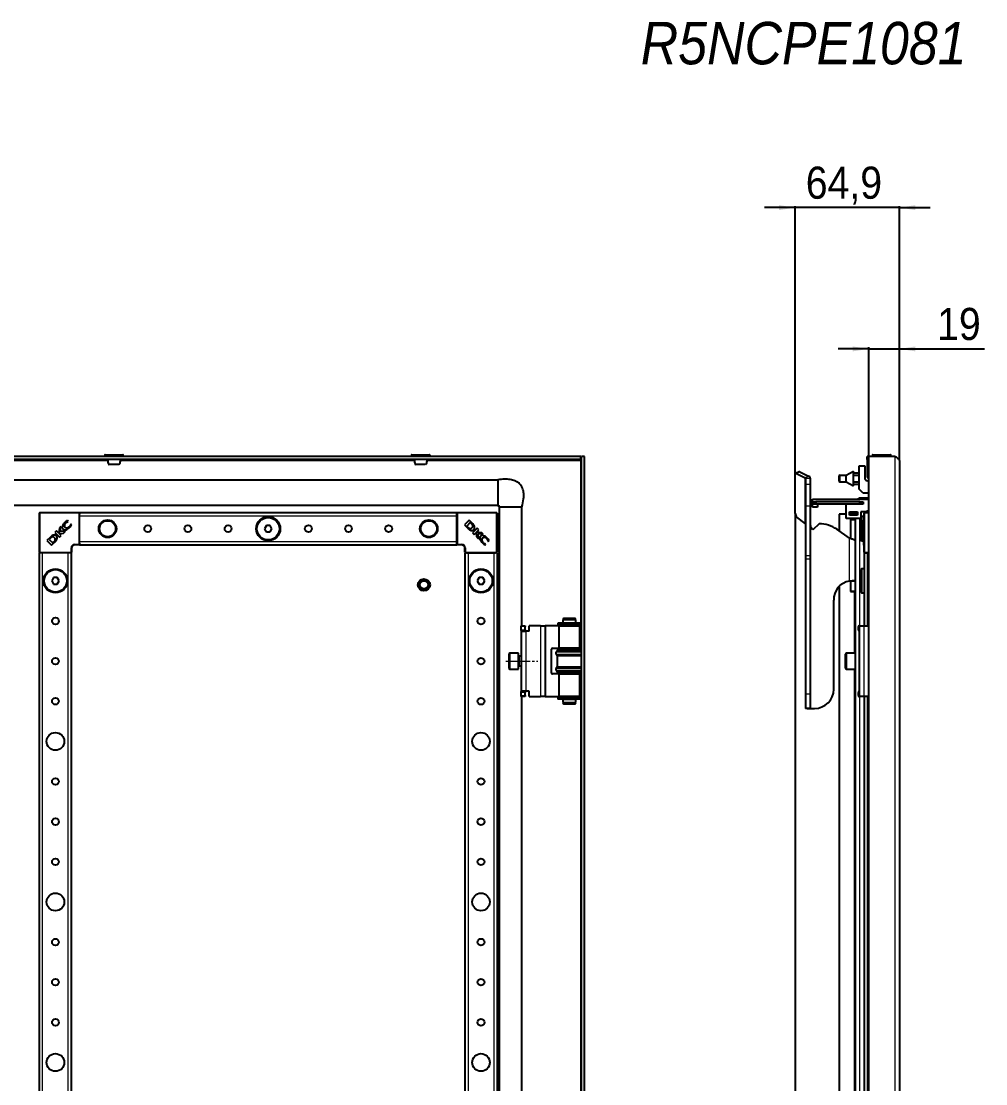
# Model space of a CAD drawing. Header units: millimetres. Extents: x -668 to 1488, y -492 to 1018.
# Drawn here: x -140 to 460, y 356 to 1018 of the extents above; entities that cross this region are included whole.
import ezdxf

# ---------------------------------------------------------------- set-up
doc = ezdxf.new("R2010")
doc.units = ezdxf.units.MM
doc.linetypes.add('SLD-Осевая', pattern=[19.05, 15.24, -1.27, 1.27, -1.27])
doc.linetypes.add('SLD-Сплошная', pattern=[0])
doc.layers.add('FORMAT', color=7, linetype='SLD-Сплошная')
doc.styles.add('SLDTEXTSTYLE0', font='GOTHICI.TTF', dxfattribs={"width": 0.913})
doc.styles.add('SLDTEXTSTYLE1', font='GOTHIC.TTF', dxfattribs={"width": 0.913})
doc.dimstyles.new('SLDDIMSTYLE1', dxfattribs={"dimtxt": 20, "dimasz": 10, "dimexe": 0, "dimexo": 0.0625, "dimgap": 5, "dimtad": 2, "dimdec": 1, "dimrnd": 1e-09, "dimzin": 12, "dimdsep": 46, "dimtxsty": 'SLDTEXTSTYLE0', "dimsah": 1, "dimcen": 0.09, "dimadec": 0, "dimazin": 3, "dimtfac": 1, "dimtmove": 0, "dimatfit": 0, "dimfxl": 0, "dimfrac": 2, "dimtolj": 1, "dimtzin": 12, "dimarcsym": 0})

# ---------------------------------------------------------------- blocks, each defined once
blk = doc.blocks.new('_D_3')
at = {"layer": 'FORMAT'}
for p, q in [((341.45, 901.66), (322.22, 901.66)), ((341.45, 735.59), (341.45, 902.66)), ((406.32, 901.66), (341.45, 901.66)), ((406.32, 744.07), (406.32, 902.66)), ((406.32, 901.66), (425.55, 901.66))]:
    blk.add_line(p, q, dxfattribs=at)
for points in [[(341.45, 901.66), (331.45, 903.2), (331.45, 900.12)], [(406.32, 901.66), (416.32, 900.12), (416.32, 903.2)]]:
    blk.add_solid(points, dxfattribs=at)
at = {"layer": 'FORMAT', "insert": (348.02, 927.2), "char_height": 20, "attachment_point": 1, "style": 'SLDTEXTSTYLE1'}
blk.add_mtext('64,9', dxfattribs=at)
blk = doc.blocks.new('_D_4')
at = {"layer": 'FORMAT'}
for p, q in [((387.32, 746.67), (387.32, 814.66)), ((406.32, 744.07), (406.32, 814.66)), ((387.32, 813.66), (368.09, 813.66)), ((387.32, 813.66), (406.32, 813.66)), ((406.32, 813.66), (459.35, 813.66))]:
    blk.add_line(p, q, dxfattribs=at)
for points in [[(387.32, 813.66), (377.32, 815.2), (377.32, 812.12)], [(406.32, 813.66), (416.32, 812.12), (416.32, 815.2)]]:
    blk.add_solid(points, dxfattribs=at)
at = {"layer": 'FORMAT', "insert": (429.8, 839.2), "char_height": 20, "attachment_point": 1, "style": 'SLDTEXTSTYLE1'}
blk.add_mtext('19', dxfattribs=at)
blk = doc.blocks.new('_D_5')
at = {"layer": 'FORMAT'}
for p, q in [((341.45, 711.08), (341.45, -348.34)), ((426.53, 192.15), (426.53, -348.34)), ((341.45, -347.34), (322.22, -347.34)), ((426.53, -347.34), (341.45, -347.34)), ((426.53, -347.34), (445.76, -347.34))]:
    blk.add_line(p, q, dxfattribs=at)
for points in [[(341.45, -347.34), (331.45, -345.8), (331.45, -348.88)], [(426.53, -347.34), (436.53, -348.88), (436.53, -345.8)]]:
    blk.add_solid(points, dxfattribs=at)
at = {"layer": 'FORMAT', "insert": (358.13, -321.8), "char_height": 20, "attachment_point": 1, "style": 'SLDTEXTSTYLE1'}
blk.add_mtext('85,1', dxfattribs=at)

msp = doc.modelspace()

# ---------------------------------------------------------------- linework, layer by layer
at = {"color": 7, "linetype": 'SLD-Сплошная', "lineweight": 25}
for p, q in [((207.98, 746.66), (-182.42, 746.66)), ((207.98, 744.66), (-182.42, 744.66)), ((-88.47, 747.41), (-88.47, 746.66)), ((-88.22, 747.66), (-85.73, 747.66)), ((-79.64, 741.66), (-85.83, 741.66)), ((-85.73, 747.66), (-77.22, 747.66)), ((-76.97, 746.66), (-76.97, 747.41)), ((102.53, 747.41), (102.53, 746.66)), ((102.78, 747.66), (113.78, 747.66)), ((114.03, 746.66), (114.03, 747.41)), ((207.87, 744.66), (207.68, 744.06)), ((207.98, 744.66), (207.98, 746.66)), ((208.28, -208.34), (208.28, 746.66)), ((210.28, 746.66), (208.28, 746.66)), ((210.28, -208.34), (210.28, 746.66)), ((386.32, 744.66), (386.32, 746.66)), ((387.32, 746.66), (386.32, 746.66)), ((387.32, 744.66), (386.32, 744.66)), ((386.32, 744.66), (386.32, 734.02)), ((387.32, -208.34), (387.32, 746.66)), ((403.72, 746.66), (387.32, 746.66)), ((389.57, 747.41), (389.57, 746.66)), ((389.82, 747.66), (400.82, 747.66)), ((401.07, 746.66), (401.07, 747.41)), ((406.32, 744.06), (406.32, -205.74)), ((341.45, 711.09), (341.45, 735.58)), ((343.83, 737.18), (341.71, 736.12)), ((342.16, 736.09), (347.66, 733.34)), ((344.28, 737.15), (349.78, 734.4)), ((369.22, 734.9), (373.22, 734.9)), ((373.22, 734.9), (377.72, 737.4)), ((373.22, 730.89), (373.22, 734.9)), ((377.72, 734.83), (377.72, 737.4)), ((377.72, 736.4), (381.22, 736.4)), ((377.72, 734.9), (381.22, 734.9)), ((377.72, 730.96), (377.72, 734.83)), ((381.22, 726.36), (381.22, 740.86)), ((381.22, 740.86), (384.72, 740.86)), ((384.72, 740.86), (384.72, 733.13)), ((-176.72, 732.16), (156.28, 732.16)), ((347.83, 733.13), (347.83, 729.12)), ((347.83, 729.12), (347.83, 715.6)), ((350.83, 733.13), (350.83, 729.12)), ((350.83, 729.12), (350.83, 715.6)), ((368.72, 731.39), (368.72, 734.4)), ((369.22, 730.89), (373.22, 730.89)), ((373.22, 730.89), (377.72, 728.4)), ((377.72, 728.4), (377.72, 730.96)), ((377.72, 730.9), (381.22, 730.9)), ((377.72, 729.4), (381.22, 729.4)), ((385.81, 731.69), (387.32, 731.26)), ((386.32, 734.02), (387.32, 732.69)), ((383.72, 723.86), (381.22, 726.36)), ((387.32, 723.86), (383.72, 723.86)), ((156.28, 716.16), (-173.97, 716.16)), ((157.28, -176.84), (157.28, 715.16)), ((171.28, 641.16), (171.28, 715.16)), ((347.83, 715.6), (347.83, 684.71)), ((350.83, 715.6), (350.83, 684.71)), ((352.22, 718.36), (352.22, 720.06)), ((352.22, 720.06), (387.32, 720.06)), ((352.22, 716.86), (352.22, 718.36)), ((352.22, 718.36), (354.22, 718.36)), ((352.22, 715.06), (352.22, 716.86)), ((354.22, 716.86), (352.22, 716.86)), ((355.22, 715.06), (352.22, 715.06)), ((354.22, 718.36), (354.22, 716.86)), ((381.72, 718.36), (354.22, 718.36)), ((381.72, 716.86), (354.22, 716.86)), ((355.22, 716.86), (355.22, 715.06)), ((373.22, 708.06), (373.22, 716.86)), ((380.82, 720.06), (380.82, 720.66)), ((380.82, 720.66), (381.31, 720.66)), ((381.31, 720.66), (381.31, 720.06)), ((387.32, 720.66), (381.31, 720.66)), ((381.72, 716.86), (381.72, 718.36)), ((381.72, 718.36), (383.72, 718.36)), ((383.72, 716.86), (381.72, 716.86)), ((383.72, 718.36), (383.72, 716.86)), ((-129.22, 686.96), (-129.22, 711.36)), ((-128.92, 711.66), (-104.52, 711.66)), ((-104.22, 711.66), (130.78, 711.66)), ((-104.22, 711.36), (-104.22, 711.66)), ((-104.22, 711.36), (-104.22, 710.71)), ((-104.22, 709.66), (-104.22, 710.71)), ((-104.22, 693.66), (-104.22, 709.66)), ((130.78, 711.36), (130.78, 711.66)), ((130.78, 710.71), (130.78, 711.36)), ((130.78, 709.66), (130.78, 710.71)), ((130.78, 693.66), (130.78, 709.66)), ((131.08, 711.66), (155.48, 711.66)), ((155.78, 711.36), (155.78, 686.96)), ((347.66, 704.81), (342.54, 708.86)), ((368.82, 710.66), (368.82, 700.35)), ((373.22, 710.66), (368.82, 710.66)), ((375.22, 710.06), (375.22, 712.06)), ((375.22, 712.06), (380.22, 712.06)), ((378.22, 710.66), (375.22, 710.66)), ((380.22, 710.06), (375.22, 710.06)), ((378.82, 710.66), (378.22, 710.66)), ((378.82, 710.66), (378.82, 710.06)), ((380.22, 712.06), (380.22, 710.06)), ((385.07, 712.06), (382.22, 712.06)), ((382.22, 712.06), (382.22, 708.06)), ((382.82, 709.16), (382.32, 708.66)), ((382.32, 694.66), (382.32, 708.66)), ((384.32, 709.16), (382.82, 709.16)), ((382.82, 709.16), (382.82, 694.16)), ((384.32, 686.96), (384.32, 711.36)), ((384.62, 711.66), (387.32, 711.66)), ((387.32, 712.7), (385.07, 712.06)), ((-116.65, 702.19), (-117.14, 698.92)), ((-115.85, 702.99), (-116.65, 702.19)), ((-116.32, 699.89), (-115.85, 702.99)), ((-111.29, 706.11), (-111.62, 706.8)), ((-111.42, 705.98), (-111.29, 706.11)), ((-109.47, 704.54), (-109.58, 704.43)), ((-109.23, 704.03), (-109.47, 704.54)), ((12.12, 703.66), (10.97, 701.66)), ((10.97, 701.66), (12.12, 699.66)), ((14.43, 703.66), (12.12, 703.66)), ((15.59, 701.66), (14.43, 703.66)), ((14.43, 699.66), (15.59, 701.66)), ((138.38, 707.01), (135.42, 704.05)), ((135.42, 704.05), (137.31, 702.16)), ((139.09, 705.49), (136.9, 703.31)), ((136.9, 703.31), (137.58, 702.65)), ((137.31, 702.16), (137.33, 702.14)), ((140.37, 705.02), (138.38, 707.01)), ((139.83, 704.77), (139.09, 705.49)), ((143.39, 702.01), (140.43, 699.05)), ((144.43, 700.96), (143.39, 702.01)), ((352.43, 701.02), (351.13, 702.42)), ((356.37, 704.66), (352.43, 701.02)), ((382.22, 708.06), (373.22, 708.06)), ((378.82, 707.51), (375.82, 707.51)), ((375.82, 707.51), (375.82, 706.97)), ((375.82, 706.97), (375.82, 695.68)), ((378.82, 708.06), (378.82, -143.11)), ((384.12, 707.01), (384.32, 707.01)), ((384.12, 705.02), (384.12, 707.01)), ((384.12, 705.02), (384.32, 705.02)), ((384.12, 703.05), (384.12, 705.02)), ((384.12, 703.05), (384.32, 703.05)), ((384.12, 702.01), (384.32, 702.01)), ((384.12, 700.96), (384.12, 702.01)), ((-122.58, 696.26), (-124.58, 694.26)), ((-122.33, 695.71), (-123.05, 694.97)), ((-123.05, 694.97), (-120.87, 692.78)), ((-118.53, 700.31), (-119.57, 699.27)), ((-119.57, 699.27), (-116.61, 696.31)), ((-117.14, 698.92), (-118.53, 700.31)), ((-116.8, 698.61), (-114.14, 698.78)), ((-115.55, 697.37), (-116.8, 698.61)), ((-116.61, 696.31), (-115.55, 697.37)), ((-112.85, 700.07), (-116.32, 699.89)), ((-114.14, 698.78), (-112.85, 700.07)), ((12.12, 699.66), (14.43, 699.66)), ((140.43, 699.05), (141.49, 697.99)), ((141.49, 697.99), (142.73, 699.23)), ((142.73, 699.23), (142.9, 696.57)), ((142.9, 696.57), (144.19, 695.29)), ((143.04, 699.57), (144.43, 700.96)), ((146.31, 699.08), (143.04, 699.57)), ((144.01, 698.76), (147.11, 698.29)), ((144.19, 695.29), (144.01, 698.76)), ((147.11, 698.29), (146.31, 699.08)), ((375.22, 695.86), (367.46, 701.3)), ((384.09, 700.6), (384.12, 700.6)), ((384.32, 697.37), (384.09, 697.37)), ((384.12, 700.96), (384.32, 700.96)), ((384.12, 699.57), (384.12, 700.96)), ((384.12, 699.57), (384.32, 699.57)), ((384.12, 699.08), (384.12, 699.57)), ((384.12, 699.08), (384.32, 699.08)), ((384.12, 698.29), (384.12, 699.08)), ((384.12, 698.29), (384.32, 698.29)), ((384.12, 697.51), (384.12, 698.29)), ((-124.58, 694.26), (-121.62, 691.3)), ((-121.62, 691.3), (-119.73, 693.19)), ((-120.87, 692.78), (-120.21, 693.46)), ((-119.73, 693.19), (-119.71, 693.21)), ((-109.22, 689.66), (-109.22, 686.96)), ((-104.52, 691.66), (-107.22, 691.66)), ((-104.22, 692.6), (-104.22, 693.66)), ((-104.22, 692.6), (-104.22, 691.96)), ((-104.22, 691.66), (-104.22, 691.96)), ((-104.22, 691.66), (130.78, 691.66)), ((130.78, 692.6), (130.78, 693.66)), ((130.78, 691.96), (130.78, 692.6)), ((130.78, 691.66), (130.78, 691.96)), ((133.78, 691.66), (131.08, 691.66)), ((135.78, 686.96), (135.78, 689.66)), ((148.15, 691.66), (148.66, 691.91)), ((148.66, 691.91), (148.55, 692.02)), ((150.1, 693.86), (150.23, 693.72)), ((150.23, 693.72), (150.92, 694.05)), ((378.52, 694.66), (378.82, 694.66)), ((382.32, 694.66), (382.82, 694.16)), ((382.82, 694.16), (384.12, 694.16)), ((384.12, 693.72), (384.12, 694.05)), ((384.12, 694.05), (384.32, 694.05)), ((384.12, 693.72), (384.32, 693.72)), ((384.12, 693.05), (384.12, 693.7)), ((384.12, 693.05), (384.32, 693.05)), ((384.12, 692.02), (384.32, 692.02)), ((384.12, 691.91), (384.12, 692.02)), ((384.12, 691.91), (384.32, 691.91)), ((384.12, 691.66), (384.12, 691.91)), ((384.12, 691.66), (384.32, 691.66)), ((384.12, 691.3), (384.12, 691.66)), ((384.12, 691.3), (384.32, 691.3)), ((-129.22, -148.34), (-129.22, 686.66)), ((-128.92, 686.66), (-129.22, 686.66)), ((-128.28, 686.66), (-128.92, 686.66)), ((-127.22, 686.66), (-128.28, 686.66)), ((-111.22, 686.66), (-127.22, 686.66)), ((-110.17, 686.66), (-111.22, 686.66)), ((-109.52, 686.66), (-110.17, 686.66)), ((-109.22, 686.66), (-109.52, 686.66)), ((-109.22, -148.34), (-109.22, 686.66)), ((135.78, 686.66), (135.78, -148.34)), ((135.78, 686.66), (136.08, 686.66)), ((136.72, 686.66), (136.08, 686.66)), ((136.72, 686.66), (137.78, 686.66)), ((137.78, 686.66), (153.78, 686.66)), ((153.78, 686.66), (154.83, 686.66)), ((155.48, 686.66), (154.83, 686.66)), ((155.48, 686.66), (155.78, 686.66)), ((155.78, 686.66), (155.78, -148.34)), ((347.83, 684.71), (347.83, 682.71)), ((347.83, 682.71), (347.83, 598.66)), ((350.83, 684.71), (350.83, 682.71)), ((350.83, 682.71), (350.83, 598.66)), ((384.32, 686.66), (384.32, 641.16)), ((384.32, 686.66), (384.62, 686.66)), ((385.27, 686.66), (384.62, 686.66)), ((385.27, 686.66), (386.32, 686.66)), ((386.32, 686.66), (387.32, 686.66)), ((382.82, 676.66), (382.32, 676.16)), ((382.32, 662.16), (382.32, 676.16)), ((384.32, 676.66), (382.82, 676.66)), ((382.82, 676.66), (382.82, 661.66)), ((-120.38, 671.16), (-121.53, 669.16)), ((-121.53, 669.16), (-120.38, 667.16)), ((-118.07, 671.16), (-120.38, 671.16)), ((-116.91, 669.16), (-118.07, 671.16)), ((-118.07, 667.16), (-116.91, 669.16)), ((144.62, 671.16), (143.47, 669.16)), ((143.47, 669.16), (144.62, 667.16)), ((146.93, 671.16), (144.62, 671.16)), ((148.09, 669.16), (146.93, 671.16)), ((146.93, 667.16), (148.09, 669.16)), ((378.82, 668.91), (375.82, 668.91)), ((375.82, 668.91), (375.82, 662.76)), ((-120.38, 667.16), (-118.07, 667.16)), ((144.62, 667.16), (146.93, 667.16)), ((368.82, 665.77), (368.82, -127.46)), ((375.82, 662.76), (375.82, 662.62)), ((375.82, 662.62), (378.82, 662.62)), ((382.32, 662.16), (382.82, 661.66)), ((365.43, 601.66), (365.43, 657.16)), ((382.82, 661.66), (384.32, 661.66)), ((193.63, 642.86), (193.63, 641.96)), ((207.93, 642.86), (193.63, 642.86)), ((197.35, 645.91), (196.78, 644.91)), ((196.78, 644.91), (196.78, 642.91)), ((204.78, 644.91), (196.78, 644.91)), ((196.78, 642.91), (204.78, 642.91)), ((197.28, 642.91), (197.28, 642.86)), ((197.35, 645.91), (204.2, 645.91)), ((204.78, 644.91), (204.2, 645.91)), ((204.28, 642.86), (204.28, 642.91)), ((204.78, 642.91), (204.78, 644.91)), ((207.93, 641.96), (207.93, 642.86)), ((170.73, 641.16), (173.23, 641.16)), ((170.73, 640.66), (170.73, 641.16)), ((170.73, 638.66), (170.73, 640.66)), ((170.73, 638.16), (170.73, 638.66)), ((173.23, 638.16), (170.73, 638.16)), ((170.73, 638.16), (170.73, 637.86)), ((170.73, 637.86), (173.73, 637.86)), ((170.73, 637.86), (170.73, 600.46)), ((173.23, 641.16), (173.23, 640.66)), ((173.23, 638.66), (173.23, 640.66)), ((173.23, 638.66), (173.23, 638.16)), ((173.23, 637.86), (173.23, 638.16)), ((175.73, 637.86), (173.73, 637.86)), ((182.73, 641.16), (175.73, 641.16)), ((175.73, 637.86), (175.73, 641.16)), ((182.73, 641.16), (185.73, 641.16)), ((185.73, 641.16), (185.73, 597.16)), ((186.23, 641.16), (185.73, 641.16)), ((194.33, 641.16), (186.23, 641.16)), ((207.93, 641.96), (193.63, 641.96)), ((194.33, 641.16), (194.33, 627.16)), ((194.33, 641.16), (207.23, 641.16)), ((196.78, 641.91), (196.78, 641.16)), ((196.78, 641.91), (204.78, 641.91)), ((197.28, 641.96), (197.28, 641.91)), ((204.28, 641.91), (204.28, 641.96)), ((204.78, 641.16), (204.78, 641.91)), ((207.23, 627.16), (207.23, 641.16)), ((380.77, 638.66), (380.77, 640.66)), ((381.27, 641.16), (381.27, 597.16)), ((381.27, 641.16), (384.27, 641.16)), ((384.27, 641.16), (387.32, 641.16)), ((163.23, 619.16), (163.23, 623.56)), ((169.23, 624.16), (163.83, 624.16)), ((169.23, 619.16), (169.23, 624.16)), ((170.73, 622.16), (169.48, 622.16)), ((189.73, 611.66), (189.73, 626.66)), ((190.23, 627.16), (194.33, 627.16)), ((193.28, 625.56), (192.58, 624.87)), ((192.58, 623.44), (193.28, 622.76)), ((193.28, 626.16), (193.28, 625.56)), ((208.28, 626.16), (193.28, 626.16)), ((193.28, 625.56), (208.28, 625.56)), ((193.28, 622.76), (193.28, 615.56)), ((193.28, 622.76), (208.28, 622.76)), ((207.23, 627.16), (194.33, 627.16)), ((196.78, 627.16), (196.78, 626.16)), ((204.78, 626.16), (204.78, 627.16)), ((372.82, 614.76), (372.82, 623.56)), ((378.82, 624.16), (373.42, 624.16)), ((163.23, 614.76), (163.23, 619.16)), ((169.23, 614.16), (169.23, 619.16)), ((169.48, 616.16), (170.73, 616.16)), ((193.28, 615.56), (192.58, 614.87)), ((193.28, 615.56), (208.28, 615.56)), ((163.83, 614.16), (169.23, 614.16)), ((194.33, 611.16), (190.23, 611.16)), ((192.58, 613.44), (193.28, 612.76)), ((193.28, 612.76), (193.28, 612.16)), ((193.28, 612.76), (208.28, 612.76)), ((208.28, 612.16), (193.28, 612.16)), ((194.33, 611.16), (194.33, 597.16)), ((194.33, 611.16), (207.23, 611.16)), ((196.78, 612.16), (196.78, 611.16)), ((204.78, 611.16), (204.78, 612.16)), ((207.23, 597.16), (207.23, 611.16)), ((373.42, 614.16), (378.82, 614.16)), ((173.73, 600.46), (170.73, 600.46)), ((170.73, 600.46), (170.73, 600.16)), ((170.73, 600.16), (173.23, 600.16)), ((170.73, 599.66), (170.73, 600.16)), ((170.73, 597.66), (170.73, 599.66)), ((170.73, 597.16), (170.73, 597.66)), ((173.23, 597.16), (170.73, 597.16)), ((171.28, -58.84), (171.28, 597.16)), ((173.23, 600.16), (173.23, 600.46)), ((173.23, 600.16), (173.23, 599.66)), ((173.23, 597.66), (173.23, 599.66)), ((173.23, 597.66), (173.23, 597.16)), ((175.73, 600.46), (173.73, 600.46)), ((175.73, 597.16), (175.73, 600.46)), ((175.73, 597.16), (182.73, 597.16)), ((185.73, 597.16), (182.73, 597.16)), ((185.73, 597.16), (186.23, 597.16)), ((186.23, 597.16), (194.33, 597.16)), ((193.63, 596.36), (193.63, 595.46)), ((207.93, 596.36), (193.63, 596.36)), ((207.23, 597.16), (194.33, 597.16)), ((196.78, 597.16), (196.78, 596.41)), ((196.78, 596.41), (204.78, 596.41)), ((197.28, 596.41), (197.28, 596.36)), ((204.28, 596.36), (204.28, 596.41)), ((204.78, 596.41), (204.78, 597.16)), ((207.93, 595.46), (207.93, 596.36)), ((347.83, 598.66), (347.83, 589.68)), ((350.83, 598.66), (350.83, 589.68)), ((380.77, 597.66), (380.77, 599.66)), ((384.27, 597.16), (381.27, 597.16)), ((387.32, 597.16), (384.27, 597.16)), ((384.32, 597.16), (384.32, -58.84)), ((207.93, 595.46), (193.63, 595.46)), ((196.78, 595.41), (196.78, 593.41)), ((196.78, 595.41), (204.78, 595.41)), ((196.78, 593.41), (197.35, 592.41)), ((196.78, 593.41), (197, 593.41)), ((197, 593.41), (204.78, 593.41)), ((197.28, 595.46), (197.28, 595.41)), ((197.55, 592.41), (197.35, 592.41)), ((204.2, 592.41), (197.55, 592.41)), ((204.2, 592.41), (204.78, 593.41)), ((204.28, 595.41), (204.28, 595.46)), ((204.78, 593.41), (204.78, 595.41)), ((350.83, 589.68), (347.83, 589.68)), ((348.8, 589.66), (350.92, 589.66)), ((351.13, 589.66), (350.92, 589.66)), ((351.13, 589.66), (353.43, 589.66))]:
    msp.add_line(p, q, dxfattribs=at)
at = {"color": 7, "linetype": 'SLD-Сплошная', "lineweight": 18}
for p, q in [((-182.12, 744.06), (-86.69, 744.06)), ((-85.87, 747.41), (-88.47, 747.41)), ((-76.97, 747.41), (-85.87, 747.41)), ((-78.75, 744.06), (104.31, 744.06)), ((114.03, 747.41), (102.53, 747.41)), ((112.25, 744.06), (207.68, 744.06)), ((207.68, 744.06), (207.68, 642.86)), ((401.07, 747.41), (389.57, 747.41)), ((403.72, -208.34), (403.72, 746.66)), ((344.28, 737.15), (342.16, 736.09)), ((369.22, 734.9), (369.22, 730.89)), ((347.66, 733.34), (349.78, 734.4)), ((347.66, 704.81), (347.66, 733.34)), ((347.83, 733.13), (350.83, 733.13)), ((350.83, 729.12), (347.83, 729.12)), ((350.83, 715.6), (347.83, 715.6)), ((-128.92, 711.36), (-129.22, 711.36)), ((-128.92, 711.36), (-128.92, 711.66)), ((-128.92, 711.36), (-128.92, 686.96)), ((-104.52, 711.36), (-128.92, 711.36)), ((-104.52, 711.66), (-104.52, 711.36)), ((-104.52, 691.96), (-104.52, 711.36)), ((-104.22, 711.36), (-104.52, 711.36)), ((-104.22, 709.66), (130.78, 709.66)), ((131.08, 711.36), (130.78, 711.36)), ((131.08, 711.36), (131.08, 711.66)), ((131.08, 711.36), (131.08, 691.96)), ((155.48, 711.36), (131.08, 711.36)), ((155.48, 711.36), (155.48, 711.66)), ((155.48, 686.96), (155.48, 711.36)), ((155.48, 711.36), (155.78, 711.36)), ((378.22, 710.66), (378.22, 710.06)), ((384.32, 711.36), (384.62, 711.36)), ((384.62, 711.66), (384.62, 711.36)), ((387.32, 711.36), (384.62, 711.36)), ((384.62, 711.36), (384.62, 686.96)), ((351.13, 589.66), (351.13, 702.42)), ((378.82, 706.97), (375.82, 706.97)), ((378.22, 708.06), (378.22, 707.51)), ((381.42, 708.06), (381.42, 641.16)), ((375.22, 669.02), (375.22, 695.86)), ((384.12, 695.79), (384.32, 695.79)), ((-109.52, 686.96), (-109.52, 689.66)), ((-109.22, 689.66), (-109.52, 689.66)), ((-107.22, 691.96), (-104.52, 691.96)), ((-107.22, 691.66), (-107.22, 691.96)), ((-104.52, 691.96), (-104.52, 691.66)), ((-104.22, 691.96), (-104.52, 691.96)), ((-104.22, 693.66), (130.78, 693.66)), ((131.08, 691.96), (130.78, 691.96)), ((131.08, 691.96), (133.78, 691.96)), ((131.08, 691.66), (131.08, 691.96)), ((133.78, 691.66), (133.78, 691.96)), ((135.78, 689.66), (136.08, 689.66)), ((136.08, 689.66), (136.08, 686.96)), ((-128.92, 686.96), (-129.22, 686.96)), ((-128.92, 686.96), (-109.52, 686.96)), ((-128.92, 686.96), (-128.92, 686.66)), ((-127.22, -148.34), (-127.22, 686.66)), ((-111.22, -148.34), (-111.22, 686.66)), ((-109.52, 686.96), (-109.52, 686.66)), ((-109.22, 686.96), (-109.52, 686.96)), ((136.08, 686.96), (135.78, 686.96)), ((136.08, 686.96), (155.48, 686.96)), ((136.08, 686.66), (136.08, 686.96)), ((137.78, 686.66), (137.78, -148.34)), ((153.78, 686.66), (153.78, -148.34)), ((155.48, 686.66), (155.48, 686.96)), ((155.78, 686.96), (155.48, 686.96)), ((350.83, 684.71), (347.83, 684.71)), ((350.83, 682.71), (347.83, 682.71)), ((384.62, 686.96), (384.32, 686.96)), ((384.62, 686.96), (384.62, 686.66)), ((384.62, 686.96), (387.32, 686.96)), ((386.32, 686.66), (386.32, 641.16)), ((378.82, 662.76), (375.82, 662.76)), ((378.22, 662.62), (378.22, 624.16)), ((173.23, 640.66), (170.73, 640.66)), ((170.73, 638.66), (173.23, 638.66)), ((173.73, 637.86), (173.73, 600.46)), ((182.73, 641.16), (182.73, 597.16)), ((186.23, 597.16), (186.23, 641.16)), ((207.68, 641.96), (207.68, 626.16)), ((384.27, 641.16), (384.27, 597.16)), ((163.83, 624.16), (163.83, 619.16)), ((169.48, 622.16), (169.48, 616.16)), ((192.58, 624.87), (208.28, 624.87)), ((192.58, 623.44), (208.28, 623.44)), ((373.42, 624.16), (373.42, 614.16)), ((163.83, 619.16), (163.83, 614.16)), ((192.58, 614.87), (208.28, 614.87)), ((192.58, 613.44), (208.28, 613.44)), ((207.68, 612.16), (207.68, 596.36)), ((378.22, 614.16), (378.22, -75.84)), ((173.23, 599.66), (170.73, 599.66)), ((170.73, 597.66), (173.23, 597.66)), ((350.83, 598.66), (347.83, 598.66)), ((381.42, 597.16), (381.42, -58.84)), ((386.32, 597.16), (386.32, -58.84)), ((207.68, 595.46), (207.68, -57.14))]:
    msp.add_line(p, q, dxfattribs=at)
at = {"color": 7, "linetype": 'SLD-Сплошная', "lineweight": 25, "flags": 128}
msp.add_lwpolyline([(341.45, 735.58), (341.47, 735.74), (341.51, 735.88), (341.57, 736), (341.66, 736.09), (341.77, 736.14), (341.89, 736.16), (342.02, 736.14), (342.16, 736.09)], dxfattribs=at)
at = {"color": 7, "linetype": 'SLD-Сплошная', "lineweight": 25}
for centre, radius in [((13.28, 701.66), 7.5), ((13.28, 701.66), 7), ((-86.72, 701.66), 5.5), ((-86.72, 701.66), 5), ((-61.72, 701.66), 2.1), ((-36.72, 701.66), 2.1), ((-11.72, 701.66), 2.1), ((38.28, 701.66), 2.1), ((63.28, 701.66), 2.1), ((88.28, 701.66), 2.1), ((113.28, 701.66), 5.5), ((113.28, 701.66), 5), ((-119.22, 669.16), 7.5), ((-119.22, 669.16), 7), ((145.78, 669.16), 7.5), ((145.78, 669.16), 7), ((110.28, 666.66), 3.75), ((110.28, 666.66), 3), ((110.28, 666.66), 2.5), ((-119.22, 644.16), 2.1), ((145.78, 644.16), 2.1), ((-119.22, 619.16), 2.1), ((145.78, 619.16), 2.1), ((-119.22, 594.16), 2.1), ((145.78, 594.16), 2.1), ((-119.22, 569.16), 5.5), ((145.78, 569.16), 5.5), ((-119.22, 544.16), 2.1), ((145.78, 544.16), 2.1), ((-119.22, 519.16), 2.1), ((145.78, 519.16), 2.1), ((-119.22, 494.16), 2.1), ((145.78, 494.16), 2.1), ((-119.22, 469.16), 5.5), ((145.78, 469.16), 5.5), ((-119.22, 444.16), 2.1), ((145.78, 444.16), 2.1), ((-119.22, 419.16), 2.1), ((145.78, 419.16), 2.1), ((-119.22, 394.16), 2.1), ((145.78, 394.16), 2.1), ((-119.22, 369.16), 5.5), ((145.78, 369.16), 5.5)]:
    msp.add_circle(centre, radius, dxfattribs=at)
at = {"color": 7, "linetype": 'SLD-Сплошная', "lineweight": 18}
for centre in [(-86.72, 701.66), (113.28, 701.66)]:
    msp.add_circle(centre, 5.3, dxfattribs=at)
at = {"color": 7, "linetype": 'SLD-Сплошная', "lineweight": 25}
for centre, radius, start, end in [((-88.22, 747.41), 0.25, 90, 180), ((-85.83, 742.16), 0.5, 194.5352, 270.00185), ((-79.61, 742.16), 0.5, 269.97724, 344.9354), ((-77.22, 747.41), 0.25, 0, 90), ((102.78, 747.41), 0.25, 90, 180), ((105.17, 742.16), 0.5, 195.4585, 270.03634), ((111.39, 742.16), 0.5, 269.95404, 344.43901), ((113.78, 747.41), 0.25, 0, 90), ((389.82, 747.41), 0.25, 90, 180), ((400.82, 747.41), 0.25, 0, 90), ((344.03, 736.73), 0.489, 59.11421, 113.61803), ((369.22, 734.4), 0.5, 90, 180), ((347.57, 733.09), 0.266, 8.41625, 70.8623), ((349.26, 732.89), 1.59, 8.41625, 70.8623), ((369.22, 731.39), 0.5, 180, 270), ((386.22, 733.13), 1.5, 180, 254), ((-128.92, 711.36), 0.3, 90, 180), ((-104.52, 711.36), 0.3, 0, 90), ((131.08, 711.36), 0.3, 90, 180), ((155.48, 711.36), 0.3, 0, 90), ((344.46, 711.18), 3.01, 181.68734, 230.32891), ((384.62, 711.36), 0.3, 90, 180), ((-111.71, 703.66), 1.97, 128.45405, 215.887), ((-112.15, 704.06), 1.94, 233.30966, 322.34638), ((135.36, 700.58), 6.12, 36.98881, 43.07444), ((137.17, 701.36), 4.87, 20.34448, 48.77765), ((356.37, 684.66), 20, 56.30993, 90), ((-118.92, 693.05), 4.87, 110.34448, 138.77765), ((-118.15, 691.24), 6.12, 126.98881, 133.07444), ((148.18, 694.58), 1.94, 143.30966, 232.34638), ((147.78, 694.15), 1.97, 38.45405, 125.887), ((-107.22, 689.66), 2, 90, 180), ((-104.52, 691.96), 0.3, 270, 0), ((131.08, 691.96), 0.3, 180, 270), ((133.78, 689.66), 2, 0, 90), ((-128.92, 686.96), 0.3, 180, 270), ((-109.52, 686.96), 0.3, 270, 0), ((136.08, 686.96), 0.3, 180, 270), ((155.48, 686.96), 0.3, 270, 0), ((384.62, 686.96), 0.3, 180, 270), ((377, 657.57), 11.58, 98.85875, 182.06888), ((381.27, 640.66), 0.5, 90, 180), ((381.27, 638.66), 0.5, 180, 270), ((163.83, 623.56), 0.6, 90, 180), ((169.48, 622.41), 0.25, 180, 270), ((190.23, 626.66), 0.5, 90, 180), ((193.28, 624.16), 1, 134.427, 225.573), ((373.42, 623.56), 0.6, 90, 180), ((169.48, 615.91), 0.25, 90, 180), ((163.83, 614.76), 0.6, 180, 270), ((190.23, 611.66), 0.5, 180, 270), ((193.28, 614.16), 1, 134.427, 225.573), ((373.42, 614.76), 0.6, 180, 270), ((353.43, 601.66), 12, 270, 0), ((381.27, 599.66), 0.5, 90, 180), ((381.27, 597.66), 0.5, 180, 270)]:
    msp.add_arc(centre, radius, start, end, dxfattribs=at)
at = {"color": 7, "linetype": 'SLD-Сплошная', "lineweight": 18}
for centre, start, end in [((-107.22, 689.66), 90, 180), ((133.78, 689.66), 0, 90)]:
    msp.add_arc(centre, 2.3, start, end, dxfattribs=at)
at = {"color": 7, "linetype": 'SLD-Сплошная', "lineweight": 25}
for points, knots in [([(-86.74, 744.66), (-86.74, 744.53), (-86.72, 743.61), (-86.5, 742.75), (-86.31, 742.01)], [0, 0, 0, 0, 0.1418504, 1, 1, 1, 1]), ([(-79.13, 742.01), (-78.94, 742.75), (-78.72, 743.61), (-78.7, 744.53), (-78.7, 744.66)], [0, 0, 0, 0, 0.85815, 1, 1, 1, 1]), ([(104.26, 744.66), (104.26, 744.53), (104.28, 743.61), (104.5, 742.75), (104.69, 742.01)], [0, 0, 0, 0, 0.14185, 1, 1, 1, 1]), ([(109.98, 741.66), (109.77, 741.66), (109.25, 741.66), (108.3, 741.66), (107.25, 741.66), (106.31, 741.66), (105.61, 741.66), (105.21, 741.66), (105.2, 741.66), (105.2, 741.66)], [0, 0, 0, 0, 0.1083674, 0.2652576, 0.4223974, 0.5794147, 0.7361958, 0.8928519, 1, 1, 1, 1]), ([(111, 741.66), (110.98, 741.66), (110.83, 741.66), (110.44, 741.66), (110.07, 741.66), (109.98, 741.66)], [0, 0, 0, 0, 0.123758, 0.79187, 1, 1, 1, 1]), ([(111.87, 742.01), (112.06, 742.75), (112.28, 743.61), (112.3, 744.53), (112.3, 744.66)], [0, 0, 0, 0, 0.8581505, 1, 1, 1, 1]), ([(208.28, 746.66), (208.25, 746.22), (208.22, 745.66), (208.02, 745.1), (207.98, 744.98)], [0, 0, 0, 0, 0.773459, 1, 1, 1, 1]), ([(171.28, 715.16), (171.68, 716.84), (172.42, 719.88), (172.51, 724.19), (171.54, 727.74), (169.49, 730.19), (166.85, 731.62), (163.83, 732.36), (160.23, 732.56), (157.66, 732.3), (156.28, 732.16)], [0, 0, 0, 0, 0.176067, 0.318225, 0.435596, 0.543482, 0.633889, 0.737152, 0.858183, 1, 1, 1, 1]), ([(156.28, 732.16), (156.28, 732.13), (156.28, 732.06), (156.28, 731.42), (156.28, 729.96), (156.28, 727.77), (156.28, 725.76), (156.28, 724.16), (156.28, 722.55), (156.28, 720.55), (156.28, 718.37), (156.28, 716.86), (156.28, 716.46), (156.28, 716.32)], [0, 0, 0, 0, 0.0691652, 0.1363002, 0.2672913, 0.3982825, 0.4654174, 0.5345826, 0.6037478, 0.6708828, 0.8018739, 0.9328651, 1, 1, 1, 1]), ([(156.28, 716.32), (156.38, 716.31), (156.51, 716.29), (156.67, 716.22), (156.75, 716.16), (156.81, 716.1), (156.85, 716.02), (156.88, 715.95), (156.95, 715.78), (157.12, 715.7), (157.27, 715.47), (157.3, 715.27), (157.31, 715.16)], [0, 0, 0, 0, 0.146823, 0.202041, 0.247643, 0.28691, 0.323569, 0.360785, 0.40083, 0.628513, 0.79432, 1, 1, 1, 1]), ([(156.28, 716.16), (156.5, 716.01), (156.9, 715.74), (157.16, 715.34), (157.28, 715.16)], [0, 0, 0, 0, 0.556114, 1, 1, 1, 1]), ([(158.26, 715.16), (157.96, 715.16), (157.51, 715.16), (157.42, 715.16), (157.39, 715.16)], [0, 0, 0, 0, 0.6491387, 1, 1, 1, 1]), ([(378.82, 710.66), (378.86, 710.74), (378.92, 710.91), (379.46, 711.14), (379.92, 711.3), (380.21, 711.38), (380.22, 711.38)], [0, 0, 0, 0, 0.3525143, 0.6720501, 0.9915711, 1, 1, 1, 1]), ([(-113.35, 705.56), (-113.68, 705.19), (-114.3, 704.5), (-114.85, 703.33), (-114.99, 702.38), (-114.83, 701.74), (-114.65, 701.51), (-114.56, 701.4)], [0, 0, 0, 0, 0.315674, 0.58952, 0.813199, 0.909026, 1, 1, 1, 1]), ([(-114.56, 701.4), (-114.39, 701.26), (-114.06, 700.98), (-113.36, 700.81), (-112.49, 700.94), (-111.41, 701.51), (-110.73, 702.15), (-110.33, 702.52)], [0, 0, 0, 0, 0.130532, 0.266031, 0.423997, 0.666819, 1, 1, 1, 1]), ([(-111.62, 706.8), (-111.96, 706.62), (-112.59, 706.28), (-113.11, 705.79), (-113.35, 705.56)], [0, 0, 0, 0, 0.5368, 1, 1, 1, 1]), ([(-112.94, 705.2), (-112.68, 705.42), (-112.23, 705.8), (-111.66, 705.92), (-111.42, 705.98)], [0, 0, 0, 0, 0.579608, 1, 1, 1, 1]), ([(-109.58, 704.43), (-109.73, 704.12), (-109.99, 703.55), (-110.42, 703.09), (-110.61, 702.88)], [0, 0, 0, 0, 0.547643, 1, 1, 1, 1]), ([(-110.33, 702.52), (-110.08, 702.78), (-109.66, 703.25), (-109.35, 703.8), (-109.23, 704.03)], [0, 0, 0, 0, 0.577653, 1, 1, 1, 1]), ([(137.33, 702.14), (137.41, 702.07), (137.57, 701.91), (137.73, 701.76), (137.82, 701.69)], [0, 0, 0, 0, 0.486421, 1, 1, 1, 1]), ([(137.58, 702.65), (137.78, 702.46), (138.15, 702.11), (138.69, 701.78), (139.14, 701.72), (139.48, 701.79), (139.83, 701.98), (140.04, 702.17), (140.16, 702.28)], [0, 0, 0, 0, 0.274676, 0.503042, 0.607381, 0.716579, 0.843412, 1, 1, 1, 1]), ([(137.82, 701.69), (137.97, 701.55), (138.23, 701.31), (138.53, 701.1), (138.66, 701.01)], [0, 0, 0, 0, 0.55183, 1, 1, 1, 1]), ([(138.66, 701.01), (138.86, 700.9), (139.25, 700.69), (139.89, 700.58), (140.48, 700.61), (141.02, 700.81), (141.45, 701.17), (141.74, 701.69), (141.86, 702.34), (141.78, 702.8), (141.73, 703.05)], [0, 0, 0, 0, 0.138091, 0.265455, 0.384013, 0.496103, 0.605759, 0.71979, 0.847662, 1, 1, 1, 1]), ([(140.16, 702.28), (140.25, 702.38), (140.42, 702.55), (140.6, 702.83), (140.69, 703.1), (140.69, 703.43), (140.54, 703.83), (140.35, 704.11), (140.25, 704.27)], [0, 0, 0, 0, 0.176808, 0.319231, 0.43938, 0.552395, 0.749205, 1, 1, 1, 1]), ([(384.12, 702.18), (384.12, 702.22), (384.12, 702.51), (384.12, 702.8), (384.12, 703.05)], [0, 0, 0, 0, 0.139498, 1, 1, 1, 1]), ([(-119.85, 696.04), (-119.94, 696.13), (-120.12, 696.3), (-120.4, 696.48), (-120.67, 696.57), (-120.99, 696.57), (-121.4, 696.42), (-121.68, 696.23), (-121.83, 696.13)], [0, 0, 0, 0, 0.176808, 0.319231, 0.43938, 0.552395, 0.749205, 1, 1, 1, 1]), ([(-118.57, 694.54), (-118.46, 694.74), (-118.26, 695.13), (-118.14, 695.77), (-118.18, 696.36), (-118.38, 696.9), (-118.74, 697.33), (-119.25, 697.62), (-119.91, 697.74), (-120.37, 697.66), (-120.62, 697.61)], [0, 0, 0, 0, 0.138091, 0.265455, 0.384013, 0.496103, 0.605759, 0.71979, 0.847662, 1, 1, 1, 1]), ([(-120.21, 693.46), (-120.02, 693.66), (-119.67, 694.03), (-119.35, 694.57), (-119.29, 695.02), (-119.35, 695.36), (-119.54, 695.71), (-119.74, 695.92), (-119.85, 696.04)], [0, 0, 0, 0, 0.274676, 0.503042, 0.607381, 0.716579, 0.843412, 1, 1, 1, 1]), ([(145.52, 696.99), (145.38, 696.83), (145.1, 696.49), (144.93, 695.8), (145.06, 694.92), (145.63, 693.85), (146.27, 693.16), (146.64, 692.76)], [0, 0, 0, 0, 0.130532, 0.266031, 0.423997, 0.666819, 1, 1, 1, 1]), ([(149.68, 695.79), (149.31, 696.12), (148.62, 696.73), (147.45, 697.28), (146.5, 697.42), (145.86, 697.27), (145.63, 697.08), (145.52, 696.99)], [0, 0, 0, 0, 0.315674, 0.58952, 0.813199, 0.909026, 1, 1, 1, 1]), ([(149.32, 695.37), (149.54, 695.11), (149.92, 694.67), (150.04, 694.1), (150.1, 693.86)], [0, 0, 0, 0, 0.5796082, 1, 1, 1, 1]), ([(150.92, 694.05), (150.74, 694.39), (150.4, 695.02), (149.91, 695.55), (149.68, 695.79)], [0, 0, 0, 0, 0.5368, 1, 1, 1, 1]), ([(384.12, 695.79), (384.12, 696.11), (384.12, 696.72), (384.12, 697.29), (384.12, 697.32), (384.12, 697.33)], [0, 0, 0, 0, 0.415678, 0.776277, 1, 1, 1, 1]), ([(384.12, 694.05), (384.12, 694.39), (384.12, 695.02), (384.12, 695.55), (384.12, 695.79)], [0, 0, 0, 0, 0.5368, 1, 1, 1, 1]), ([(-119.71, 693.21), (-119.63, 693.29), (-119.48, 693.45), (-119.33, 693.61), (-119.25, 693.7)], [0, 0, 0, 0, 0.486421, 1, 1, 1, 1]), ([(-119.25, 693.7), (-119.12, 693.85), (-118.87, 694.11), (-118.66, 694.41), (-118.57, 694.54)], [0, 0, 0, 0, 0.55183, 1, 1, 1, 1]), ([(146.64, 692.76), (146.9, 692.52), (147.37, 692.09), (147.92, 691.79), (148.15, 691.66)], [0, 0, 0, 0, 0.5776526, 1, 1, 1, 1]), ([(148.55, 692.02), (148.24, 692.16), (147.67, 692.42), (147.21, 692.85), (147, 693.05)], [0, 0, 0, 0, 0.547643, 1, 1, 1, 1]), ([(384.12, 692.02), (384.12, 692.16), (384.12, 692.42), (384.12, 692.85), (384.12, 693.05)], [0, 0, 0, 0, 0.547643, 1, 1, 1, 1])]:
    msp.add_open_spline(points, degree=3, knots=knots, dxfattribs=at)
at = {"color": 7, "linetype": 'SLD-Сплошная', "lineweight": 18}
for points, knots in [([(-86.31, 742.03), (-86.28, 742.03), (-86.21, 742.03), (-85.63, 742.03), (-84.84, 742.03), (-83.89, 742.03), (-82.84, 742.03), (-81.62, 742.03), (-80.52, 742.03), (-79.69, 742.03), (-79.19, 742.03), (-79.17, 742.03), (-79.16, 742.03)], [0, 0, 0, 0, 0.100286, 0.207755, 0.31524, 0.382273, 0.48962, 0.596962, 0.704139, 0.811414, 0.918765, 1, 1, 1, 1]), ([(104.73, 742.03), (104.73, 742.03), (104.73, 742.03), (105.19, 742.03), (106.01, 742.03), (107.09, 742.03), (108.31, 742.03), (109.4, 742.03), (110, 742.03), (110.24, 742.03)], [0, 0, 0, 0, 0.106164, 0.263024, 0.419994, 0.577184, 0.734467, 0.891486, 1, 1, 1, 1]), ([(110.24, 742.03), (110.35, 742.03), (110.78, 742.03), (111.13, 742.03), (111.55, 742.03), (111.84, 742.03), (111.83, 742.03), (111.83, 742.03)], [0, 0, 0, 0, 0.1055142, 0.4435664, 0.4445414, 0.7835682, 1, 1, 1, 1])]:
    msp.add_open_spline(points, degree=3, knots=knots, dxfattribs=at)
at = {"color": 7, "linetype": 'SLD-Сплошная', "lineweight": 25}
for points in [[(207.68, 744.06), (207.7, 744.14), (207.75, 744.29), (207.83, 744.49), (207.9, 744.63), (207.95, 744.65), (207.98, 744.66)], [(403.72, 746.66), (404.06, 746.44), (404.74, 746.01), (405.6, 745.36), (406.2, 744.71), (406.28, 744.27), (406.32, 744.06)], [(160.71, 715.16), (160.22, 715.16), (159.25, 715.16), (158.59, 715.16), (158.26, 715.16)], [(164.28, 715.16), (163.65, 715.16), (162.39, 715.16), (161.27, 715.16), (160.71, 715.16)], [(167.85, 715.16), (167.28, 715.16), (166.16, 715.16), (164.91, 715.16), (164.28, 715.16)], [(170.3, 715.16), (169.97, 715.16), (169.3, 715.16), (168.33, 715.16), (167.85, 715.16)], [(171.28, 715.16), (171.23, 715.16), (171.15, 715.16), (170.58, 715.16), (170.3, 715.16)], [(347.66, 704.81), (347.69, 704.79), (347.74, 704.75), (347.79, 704.67), (347.83, 704.59), (347.83, 704.53), (347.83, 704.51)], [(350.83, 703.95), (350.85, 703.69), (350.89, 703.18), (351.05, 702.67), (351.13, 702.42)], [(375.22, 695.86), (375.57, 695.76), (376.27, 695.56), (377.22, 695.26), (378.02, 694.96), (378.36, 694.76), (378.52, 694.66)], [(378.52, 669.16), (378.36, 669.14), (378.03, 669.12), (377.22, 669.09), (376.27, 669.05), (375.57, 669.03), (375.22, 669.02)], [(378.82, 668.91), (378.81, 668.95), (378.78, 669.03), (378.61, 669.11), (378.52, 669.16)], [(348.8, 589.66), (348.66, 589.66), (348.37, 589.66), (348.07, 589.67), (347.87, 589.68), (347.85, 589.68), (347.83, 589.68)], [(350.92, 589.66), (350.91, 589.66), (350.88, 589.66), (350.86, 589.67), (350.84, 589.68), (350.84, 589.68), (350.83, 589.68)]]:
    msp.add_open_spline(points, degree=3, dxfattribs=at)
at = {"layer": 'FORMAT', "linetype": 'SLD-Осевая', "lineweight": 18}
msp.add_line((161.23, 619.16), (181.23, 619.16), dxfattribs=at)

# ---------------------------------------------------------------- texts
at = {"layer": 'FORMAT', "insert": (245.24, 1017.36), "char_height": 26.458, "attachment_point": 1, "style": 'SLDTEXTSTYLE0'}
msp.add_mtext('R5NCPE1081', dxfattribs=at)

# ---------------------------------------------------------------- dimensions: what is measured, and where the dimension line sits
at = {"layer": 'FORMAT'}
for base, p1, p2, picture, middle in [((341.45, 901.66), (406.32, 744.06), (341.45, 735.58), '_D_3', (373.89, 901.66)), ((406.32, 813.66), (387.32, 746.66), (406.32, 744.06), '_D_4', (444.58, 813.66)), ((341.45, -347.34), (426.53, 192.16), (341.45, 711.09), '_D_5', (383.99, -347.34))]:
    dim = msp.add_linear_dim(base=base, p1=p1, p2=p2, dimstyle='SLDDIMSTYLE1', dxfattribs=at)
    dim.commit()
    dim.dimension.update_dxf_attribs({"geometry": picture, "text_midpoint": middle, "dimtype": 160})

doc.saveas('drawing.dxf')
